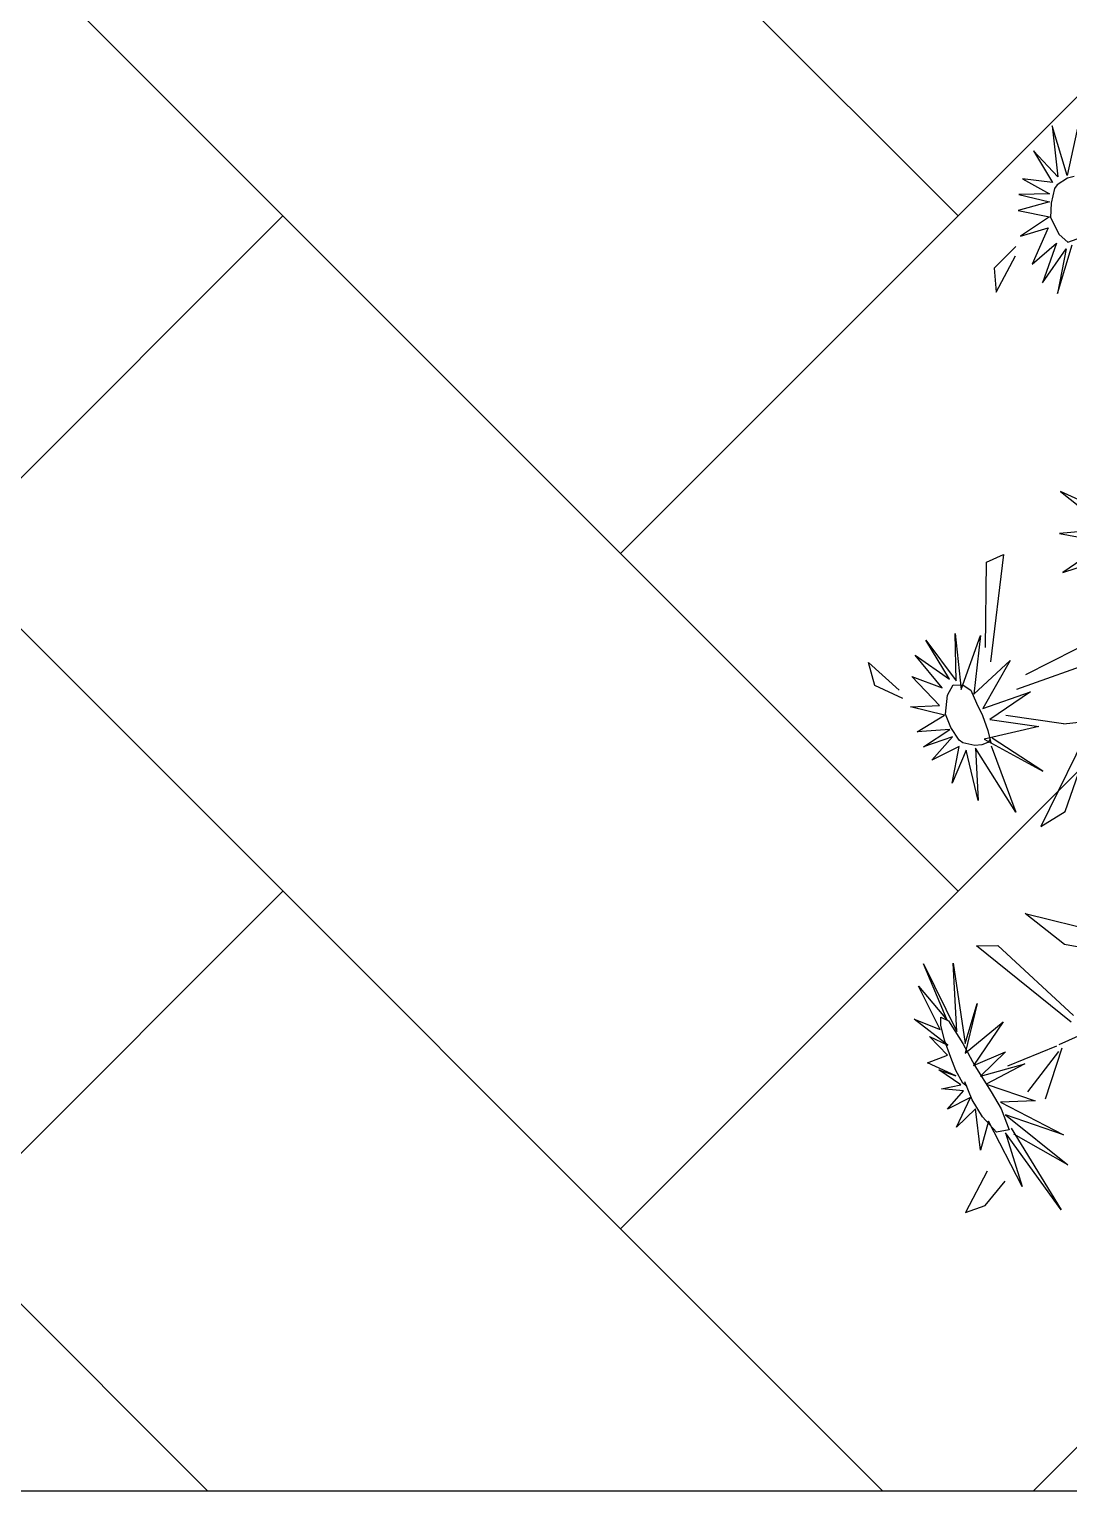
# Model space of a CAD drawing. Header units: millimetres. Extents: x -2729 to 15248, y -12439 to 5292.
# Drawn here: x 5715.9 to 5771.2, y -8806.1 to -8728.3 of the extents above; entities that cross this region are included whole.
import ezdxf

# ---------------------------------------------------------------- set-up
doc = ezdxf.new("R2010")
doc.units = ezdxf.units.MM

# ---------------------------------------------------------------- blocks, each defined once
blk = doc.blocks.new('aerysty')
at = {"color": 86, "linetype": 'Continuous'}
for p, q in [((7.306, -5.445, 0.09), (8.56, -4.411, 0.09)), ((9.813, -4.639, 0.09), (7.79, -5.475, 0.09)), ((8.56, -4.411, 0.09), (9.813, -4.639, 0.09))]:
    blk.add_line(p, q, dxfattribs=at)
at = {"color": 221, "linetype": 'Continuous'}
for p, q in [((3.691, -5.428, 0.09), (4.334, -6.944, 0.09)), ((3.719, -7.042, 0.09), (3.691, -5.428, 0.09)), ((4.334, -6.944, 0.09), (4.523, -5.323, 0.09)), ((4.523, -5.323, 0.09), (4.75, -6.992, 0.09)), ((4.75, -6.992, 0.09), (5.383, -5.367, 0.09)), ((5.383, -5.367, 0.09), (5.556, -7.07, 0.09)), ((2.141, -5.869, 0.09), (3.719, -7.042, 0.09)), ((3.384, -7.299, 0.09), (2.141, -5.869, 0.09)), ((5.556, -7.07, 0.09), (6.737, -5.623, 0.09)), ((6.737, -5.623, 0.09), (6.136, -7.045, 0.09)), ((0.713, -6.723, 0.09), (3.384, -7.299, 0.09)), ((3.267, -7.779, 0.09), (0.713, -6.723, 0.09)), ((6.136, -7.045, 0.09), (8.146, -6.387, 0.09)), ((8.146, -6.387, 0.09), (6.913, -7.577, 0.09)), ((6.913, -7.577, 0.09), (9.085, -7.037, 0.09)), ((9.085, -7.037, 0.09), (7.157, -8.12, 0.09)), ((-0.704, -8.248, 0.09), (3.267, -7.779, 0.09)), ((9.563, -7.883, 0.09), (6.921, -8.409, 0.09)), ((7.157, -8.12, 0.09), (9.563, -7.883, 0.09))]:
    blk.add_line(p, q, dxfattribs=at)
at = {"color": 50, "linetype": 'Continuous'}
for p, q in [((3.407, -7.809, 0.09), (3.821, -7.305, 0.09)), ((3.821, -7.305, 0.09), (4.03, -7.188, 0.09)), ((4.03, -7.188, 0.09), (4.821, -7.077, 0.09)), ((4.821, -7.077, 0.09), (5.577, -7.128, 0.09)), ((5.577, -7.128, 0.09), (6.435, -7.664, 0.09)), ((6.435, -7.664, 0.09), (6.797, -8.168, 0.09)), ((3.281, -8.16, 0.09), (3.407, -7.809, 0.09)), ((6.797, -8.168, 0.09), (6.567, -8.637, 0.09))]:
    blk.add_line(p, q, dxfattribs=at)
blk = doc.blocks.new('styrtys')
at = {"color": 86, "linetype": 'Continuous'}
for p, q in [((-18.311, 2.885), (-18.435, 1.784)), ((-16.817, 0.9), (-18.311, 2.885)), ((-18.435, 1.784), (-17.713, 0.271)), ((-12.724, -5.277), (-13.944, -2.861)), ((-12.426, -5.295), (-12.259, -2.485)), ((-14.691, -3.56), (-12.638, -5.529)), ((-11.603, -6.554), (-5.777, -3.769)), ((-5.777, -3.769), (-6.235, -4.801)), ((-6.235, -4.801), (-11.351, -6.821)), ((7.793, -5.923), (9.053, -4.884)), ((10.312, -5.114), (8.279, -5.954)), ((9.053, -4.884), (10.312, -5.114)), ((-12.401, -5.47), (-12.605, -13.181)), ((-5.335, -6.849), (-12.88, -15.984)), ((-7.728, -8.021), (-5.335, -6.849)), ((-12.56, -14.657), (-7.728, -8.021)), ((2.389, -14.57), (-1.523, -9.606)), ((-1.523, -9.606), (-1.361, -11.122)), ((2.876, -13.058), (4.598, -10.482)), ((-1.361, -11.122), (2.043, -14.501)), ((4.592, -21.303), (5.607, -11.591)), ((12.381, -14.081), (7.537, -10.978)), ((8.336, -11.079), (12.401, -13.07)), ((6.119, -12.384), (6.268, -19.263)), ((2.876, -13.058), (-4.87, -35.285)), ((12.401, -13.07), (12.381, -14.081))]:
    blk.add_line(p, q, dxfattribs=at)
at = {"color": 50, "linetype": 'Continuous'}
for p, q in [((-14.016, 1.357), (-12.913, 0.011)), ((-13.564, 0.031), (-14.016, 1.357)), ((-12.93, 1.381), (-12.423, 0.19)), ((-12.913, 0.011), (-12.93, 1.381)), ((-12.423, 0.19), (-11.827, 1.195)), ((-11.827, 1.195), (-12.081, 0.176)), ((-12.081, 0.176), (-10.853, 0.887)), ((-11.531, 0.209), (-10.25, 1.277)), ((-10.853, 0.887), (-11.531, 0.209)), ((-10.25, 1.277), (-10.34, 0.13)), ((-9.882, -0.117), (-7.85, 0.908)), ((-7.85, 0.908), (-8.949, -0.105)), ((-15.673, 0.735), (-13.564, 0.031)), ((-14.455, -0.31), (-15.673, 0.735)), ((-10.34, 0.13), (-9.042, 0.573)), ((-9.042, 0.573), (-9.882, -0.117)), ((-18.361, -0.422), (-14.455, -0.31)), ((-15.411, -0.859), (-18.361, -0.422)), ((-10.653, -0.752), (-10.033, -3.306)), ((-8.545, -2.484), (-10.653, -0.752)), ((-8.949, -0.105), (-6.371, -0.056)), ((-6.371, -0.056), (-8.663, -0.658)), ((-8.663, -0.658), (-5.41, -0.819)), ((-20.384, -1.759), (-15.411, -0.859)), ((-15.317, -1.234), (-20.384, -1.759)), ((-18.371, -3.115), (-15.667, -1.221)), ((-14.535, -1.275), (-18.371, -3.115)), ((-16.847, -3.602), (-14.535, -1.275)), ((-13.832, -1.331), (-16.847, -3.602)), ((-12.619, -1.055), (-14.545, -3.02)), ((-14.545, -3.02), (-13.832, -1.331)), ((-12.552, -3.38), (-12.619, -1.055)), ((-12.115, -0.956), (-12.552, -3.38)), ((-11.531, -2.726), (-12.115, -0.956)), ((-11.447, -0.874), (-11.531, -2.726)), ((-10.033, -3.306), (-11.447, -0.874)), ((-10.188, -0.988), (-8.545, -2.484)), ((-6.062, -2.251), (-10.188, -0.988)), ((-5.41, -0.819), (-9.435, -0.859)), ((-9.435, -0.859), (-6.062, -2.251)), ((4.16, -5.906), (4.806, -7.429)), ((4.189, -7.527), (4.16, -5.906)), ((4.806, -7.429), (4.997, -5.801)), ((4.997, -5.801), (5.224, -7.477)), ((5.224, -7.477), (5.861, -5.845)), ((5.861, -5.845), (6.034, -7.556)), ((6.034, -7.556), (7.221, -6.102)), ((7.221, -6.102), (6.617, -7.531)), ((2.603, -6.349), (4.189, -7.527)), ((3.852, -7.786), (2.603, -6.349)), ((6.617, -7.531), (8.636, -6.87)), ((8.636, -6.87), (7.397, -8.065)), ((1.168, -7.207), (3.852, -7.786)), ((3.735, -8.269), (1.168, -7.207)), ((4.291, -7.792), (4.501, -7.675)), ((4.501, -7.675), (5.296, -7.563)), ((5.296, -7.563), (6.055, -7.615)), ((6.055, -7.615), (6.917, -8.153)), ((7.397, -8.065), (9.58, -7.523)), ((9.58, -7.523), (7.643, -8.611)), ((-0.256, -8.74), (3.735, -8.269)), ((3.748, -8.651), (3.875, -8.298)), ((3.875, -8.298), (4.291, -7.792)), ((6.917, -8.153), (7.281, -8.659)), ((10.061, -8.373), (7.405, -8.902)), ((7.643, -8.611), (10.061, -8.373)), ((3.497, -9.074), (-0.256, -8.74)), ((3.97, -8.896), (1.086, -10.975)), ((1.086, -10.975), (3.832, -9.31)), ((3.327, -11.81), (3.97, -8.896)), ((4.308, -9.273), (3.647, -9.133)), ((3.727, -9.006), (3.748, -8.651)), ((3.822, -9.18), (3.727, -9.006)), ((5.144, -9.37), (4.308, -9.273)), ((7.05, -9.131), (6.623, -9.386)), ((6.88, -8.932), (9.03, -11.105)), ((9.702, -9.934), (6.88, -8.932)), ((7.281, -8.659), (7.05, -9.131)), ((7.405, -8.902), (9.702, -9.934)), ((4.781, -9.62), (3.327, -11.81)), ((5.177, -12.201), (4.781, -9.62)), ((5.866, -9.364), (5.144, -9.37)), ((5.473, -9.536), (5.177, -12.201)), ((7.147, -11.957), (5.473, -9.536)), ((6.623, -9.386), (5.866, -9.364)), ((6.375, -9.435), (7.147, -11.957)), ((9.03, -11.105), (6.375, -9.435)), ((10.163, -16.504), (9.815, -19.097)), ((10.589, -19.309), (10.163, -16.504)), ((12.099, -17.241), (10.589, -19.309)), ((11.188, -19.659), (12.099, -17.241)), ((14.089, -18.26), (11.188, -19.659)), ((11.614, -20.335), (14.089, -18.26))]:
    blk.add_line(p, q, dxfattribs=at)
blk.add_lwpolyline([(-12.281, -0.071), (-12.038, 0.039), (-11.278, 0.087), (-10.527, 0.025), (-9.562, -0.062), (-8.761, -0.232), (-8.373, -0.413), (-8.724, -0.703), (-10.141, -0.863), (-11.492, -0.928), (-13.102, -1.113), (-14.159, -1.195), (-15.343, -1.106), (-15.159, -0.446), (-14.112, -0.132), (-13.056, -0.03), (-12.021, -0.081)], dxfattribs=at)

msp = doc.modelspace()

# ---------------------------------------------------------------- hatches: boundary and pattern name
at = {"true_color": 0x57574c}
h = msp.add_hatch(dxfattribs=at)
h.set_pattern_fill('AR-HBONE', color=251, scale=0.25)
h.set_pattern_definition([(45, (-0.0007, -12635.68), (4e-15, 35.921024), [76.2, -25.4]), (135, (17.96, -12617.72), (4e-15, 35.921024), [76.2, -25.4])])
h.paths.add_polyline_path([(5991.418, -8471.869), (5991.418, -8044.928), (5353.986, -8044.928), (5310.535, -8044.928), (5310.535, -8806.052), (5830.213, -8806.052), (5830.213, -8471.869)])

# ---------------------------------------------------------------- linework, layer by layer
at = {"color": 251, "true_color": 0x57574c}
msp.add_lwpolyline([(5991.418, -8471.869), (5991.418, -8044.928), (5353.986, -8044.928), (5310.535, -8044.928), (5310.535, -8806.052), (5830.213, -8806.052), (5830.213, -8471.869), (5991.418, -8471.869)], dxfattribs=at)

# ---------------------------------------------------------------- block references
at = {"xscale": -1, "rotation": 84.33183852144535}
msp.add_blockref('aerysty', (5763.733, -8732.05), dxfattribs=at)
at = {"rotation": 115.6265250136606}
msp.add_blockref('styrtys', (5760.433, -8773.489, 0.224), dxfattribs=at)

doc.saveas('drawing.dxf')
